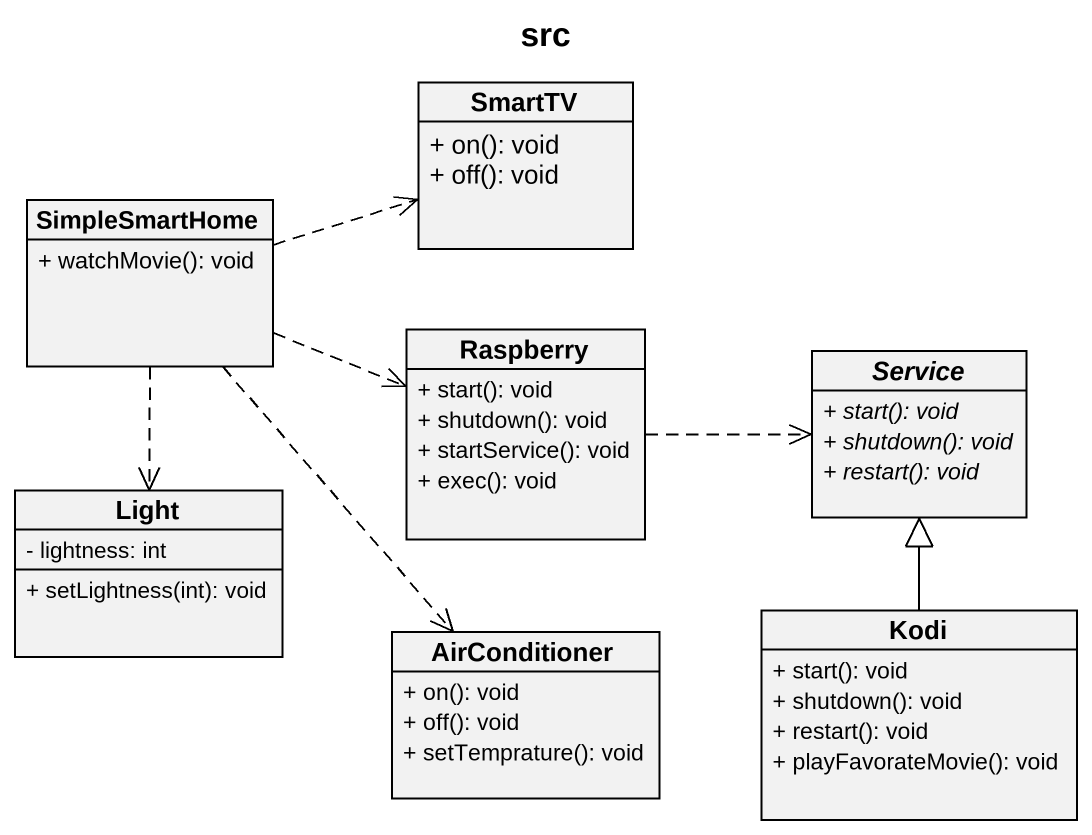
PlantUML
@startuml
title src
hide circle
hide empty members
skinparam classAttributeIconSize 0
class SmartTV {
  + on(): void
  + off(): void
}
class SimpleSmartHome {
  + watchMovie(): void
}
class Raspberry {
  + start(): void
  + shutdown(): void
  + startService(): void
  + exec(): void
}
abstract class Service {
  {abstract} + start(): void
  {abstract} + shutdown(): void
  {abstract} + restart(): void
}
class Light {
  - lightness: int
  + setLightness(int): void
}
class Kodi {
  + start(): void
  + shutdown(): void
  + restart(): void
  + playFavorateMovie(): void
}
class AirConditioner {
  + on(): void
  + off(): void
  + setTemprature(): void
}
SimpleSmartHome .right.> SmartTV
SimpleSmartHome .right.> Raspberry
SimpleSmartHome ..> Light
SimpleSmartHome ..> AirConditioner
Raspberry .right.> Service
Kodi -up-|> Service
@enduml
